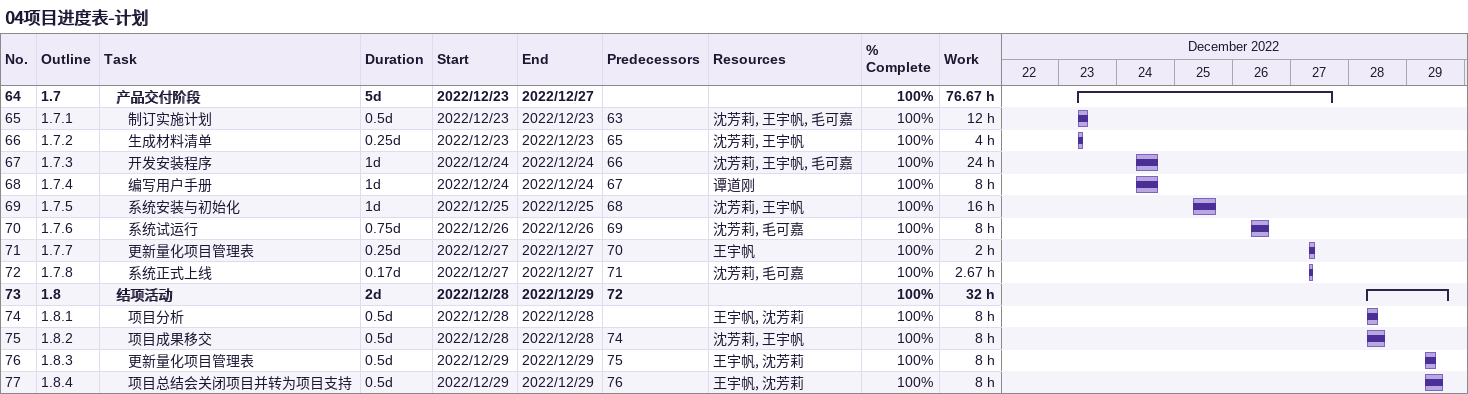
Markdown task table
04项目进度表-计划

| ID | WBS | Task | Duration | Start | Finish | Predecessors | Resources | % complete | Work (h) |
|---|---|---|---|---|---|---|---|---|---|
| 64 | 1.7 | **产品交付阶段** | 5d | 2022-12-23 | 2022-12-27 |  |  | 100 | 76.67 |
| 65 | 1.7.1 | 制订实施计划 | 0.5d | 2022-12-23 | 2022-12-23 | 63 | 沈芳莉, 王宇帆, 毛可嘉 | 100 | 12 |
| 66 | 1.7.2 | 生成材料清单 | 0.25d | 2022-12-23 | 2022-12-23 | 65 | 沈芳莉, 王宇帆 | 100 | 4 |
| 67 | 1.7.3 | 开发安装程序 | 1d | 2022-12-24 | 2022-12-24 | 66 | 沈芳莉, 王宇帆, 毛可嘉 | 100 | 24 |
| 68 | 1.7.4 | 编写用户手册 | 1d | 2022-12-24 | 2022-12-24 | 67 | 谭道刚 | 100 | 8 |
| 69 | 1.7.5 | 系统安装与初始化 | 1d | 2022-12-25 | 2022-12-25 | 68 | 沈芳莉, 王宇帆 | 100 | 16 |
| 70 | 1.7.6 | 系统试运行 | 0.75d | 2022-12-26 | 2022-12-26 | 69 | 沈芳莉, 毛可嘉 | 100 | 8 |
| 71 | 1.7.7 | 更新量化项目管理表 | 0.25d | 2022-12-27 | 2022-12-27 | 70 | 王宇帆 | 100 | 2 |
| 72 | 1.7.8 | 系统正式上线 | 0.17d | 2022-12-27 | 2022-12-27 | 71 | 沈芳莉, 毛可嘉 | 100 | 2.67 |
| 73 | 1.8 | **结项活动** | 2d | 2022-12-28 | 2022-12-29 | 72 |  | 100 | 32 |
| 74 | 1.8.1 | 项目分析 | 0.5d | 2022-12-28 | 2022-12-28 |  | 王宇帆, 沈芳莉 | 100 | 8 |
| 75 | 1.8.2 | 项目成果移交 | 0.5d | 2022-12-28 | 2022-12-28 | 74 | 沈芳莉, 王宇帆 | 100 | 8 |
| 76 | 1.8.3 | 更新量化项目管理表 | 0.5d | 2022-12-29 | 2022-12-29 | 75 | 王宇帆, 沈芳莉 | 100 | 8 |
| 77 | 1.8.4 | 项目总结会关闭项目并转为项目支持 | 0.5d | 2022-12-29 | 2022-12-29 | 76 | 王宇帆, 沈芳莉 | 100 | 8 |
